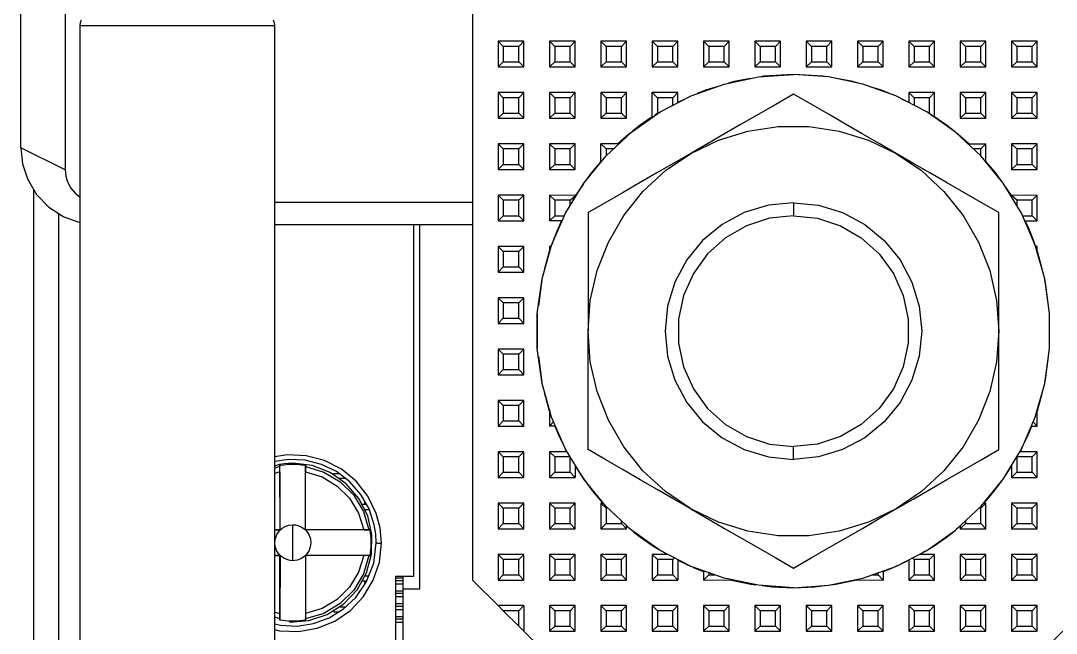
# Model space of a CAD drawing. Header units: millimetres. Extents: x 0 to 149, y 0 to 235.
# Drawn here: x 44.4 to 84.74, y 22.22 to 46.1 of the extents above; entities that cross this region are included whole.
import ezdxf

# ---------------------------------------------------------------- set-up
doc = ezdxf.new("R2010")
doc.units = ezdxf.units.MM

# ---------------------------------------------------------------- blocks, each defined once
blk = doc.blocks.new('CHINT_eff9f46a43ee547783ba41a7551f6a23_FACE_0')
at = {"color": 141, "linetype": 'Continuous', "true_color": 0x40d9ff}
for p, q in [((46.7, 45.9), (46.7, 21.573)), ((54.3, 21.573), (54.3, 45.9)), ((63.2, 45.1), (63, 45.3)), ((63, 45.3), (63, 44.3)), ((64, 45.3), (63, 45.3)), ((63.8, 45.1), (64, 45.3)), ((64, 44.3), (64, 45.3)), ((65.2, 45.1), (65, 45.3)), ((65, 45.3), (65, 44.3)), ((66, 45.3), (65, 45.3)), ((65.8, 45.1), (66, 45.3)), ((66, 44.3), (66, 45.3)), ((67.2, 45.1), (67, 45.3)), ((67, 45.3), (67, 44.3)), ((68, 45.3), (67, 45.3)), ((67.8, 45.1), (68, 45.3)), ((68, 44.3), (68, 45.3)), ((69.2, 45.1), (69, 45.3)), ((69, 45.3), (69, 44.3)), ((70, 45.3), (69, 45.3)), ((69.8, 45.1), (70, 45.3)), ((70, 44.3), (70, 45.3)), ((71.2, 45.1), (71, 45.3)), ((71, 45.3), (71, 44.3)), ((72, 45.3), (71, 45.3)), ((71.8, 45.1), (72, 45.3)), ((72, 44.3), (72, 45.3)), ((73.2, 45.1), (73, 45.3)), ((73, 45.3), (73, 44.3)), ((74, 45.3), (73, 45.3)), ((73.8, 45.1), (74, 45.3)), ((74, 44.3), (74, 45.3)), ((75.2, 45.1), (75, 45.3)), ((75, 45.3), (75, 44.3)), ((76, 45.3), (75, 45.3)), ((75.8, 45.1), (76, 45.3)), ((76, 44.3), (76, 45.3)), ((77.2, 45.1), (77, 45.3)), ((77, 45.3), (77, 44.3)), ((78, 45.3), (77, 45.3)), ((77.8, 45.1), (78, 45.3)), ((78, 44.3), (78, 45.3)), ((79.2, 45.1), (79, 45.3)), ((79, 45.3), (79, 44.3)), ((80, 45.3), (79, 45.3)), ((79.8, 45.1), (80, 45.3)), ((80, 44.3), (80, 45.3)), ((81.2, 45.1), (81, 45.3)), ((81, 45.3), (81, 44.3)), ((82, 45.3), (81, 45.3)), ((81.8, 45.1), (82, 45.3)), ((82, 44.3), (82, 45.3)), ((83.2, 45.1), (83, 45.3)), ((83, 45.3), (83, 44.3)), ((84, 45.3), (83, 45.3)), ((83.8, 45.1), (84, 45.3)), ((84, 44.3), (84, 45.3)), ((63.2, 45.1), (63.2, 44.5)), ((63.8, 45.1), (63.2, 45.1)), ((63.8, 44.5), (63.8, 45.1)), ((65.8, 45.1), (65.2, 45.1)), ((65.2, 45.1), (65.2, 44.5)), ((65.8, 44.5), (65.8, 45.1)), ((67.8, 45.1), (67.2, 45.1)), ((67.2, 45.1), (67.2, 44.5)), ((67.8, 44.5), (67.8, 45.1)), ((69.8, 45.1), (69.2, 45.1)), ((69.2, 45.1), (69.2, 44.5)), ((69.8, 44.5), (69.8, 45.1)), ((71.8, 45.1), (71.2, 45.1)), ((71.2, 45.1), (71.2, 44.5)), ((71.8, 44.5), (71.8, 45.1)), ((73.8, 45.1), (73.2, 45.1)), ((73.2, 45.1), (73.2, 44.5)), ((73.8, 44.5), (73.8, 45.1)), ((75.8, 45.1), (75.2, 45.1)), ((75.2, 45.1), (75.2, 44.5)), ((75.8, 44.5), (75.8, 45.1)), ((77.8, 45.1), (77.2, 45.1)), ((77.2, 45.1), (77.2, 44.5)), ((77.8, 44.5), (77.8, 45.1)), ((79.8, 45.1), (79.2, 45.1)), ((79.2, 45.1), (79.2, 44.5)), ((79.8, 44.5), (79.8, 45.1)), ((81.8, 45.1), (81.2, 45.1)), ((81.2, 45.1), (81.2, 44.5)), ((81.8, 44.5), (81.8, 45.1)), ((83.8, 45.1), (83.2, 45.1)), ((83.2, 45.1), (83.2, 44.5)), ((83.8, 44.5), (83.8, 45.1)), ((63.2, 44.5), (63, 44.3)), ((63.2, 44.5), (63.8, 44.5)), ((63.8, 44.5), (64, 44.3)), ((65.2, 44.5), (65, 44.3)), ((65.2, 44.5), (65.8, 44.5)), ((65.8, 44.5), (66, 44.3)), ((67.2, 44.5), (67, 44.3)), ((67.2, 44.5), (67.8, 44.5)), ((67.8, 44.5), (68, 44.3)), ((69.2, 44.5), (69, 44.3)), ((69.2, 44.5), (69.8, 44.5)), ((69.8, 44.5), (70, 44.3)), ((71.2, 44.5), (71, 44.3)), ((71.2, 44.5), (71.8, 44.5)), ((71.8, 44.5), (72, 44.3)), ((73.2, 44.5), (73, 44.3)), ((73.2, 44.5), (73.8, 44.5)), ((73.8, 44.5), (74, 44.3)), ((75.2, 44.5), (75, 44.3)), ((75.2, 44.5), (75.8, 44.5)), ((75.8, 44.5), (76, 44.3)), ((77.2, 44.5), (77, 44.3)), ((77.2, 44.5), (77.8, 44.5)), ((77.8, 44.5), (78, 44.3)), ((79.2, 44.5), (79, 44.3)), ((79.2, 44.5), (79.8, 44.5)), ((79.8, 44.5), (80, 44.3)), ((81.2, 44.5), (81, 44.3)), ((81.2, 44.5), (81.8, 44.5)), ((81.8, 44.5), (82, 44.3)), ((83.2, 44.5), (83, 44.3)), ((83.2, 44.5), (83.8, 44.5)), ((83.8, 44.5), (84, 44.3)), ((63, 44.3), (64, 44.3)), ((65, 44.3), (66, 44.3)), ((67, 44.3), (68, 44.3)), ((69, 44.3), (70, 44.3)), ((71, 44.3), (72, 44.3)), ((73, 44.3), (74, 44.3)), ((75, 44.3), (76, 44.3)), ((77, 44.3), (78, 44.3)), ((79, 44.3), (80, 44.3)), ((81, 44.3), (82, 44.3)), ((83, 44.3), (84, 44.3)), ((63.2, 43.1), (63, 43.3)), ((63, 43.3), (63, 42.3)), ((64, 43.3), (63, 43.3)), ((63.8, 43.1), (64, 43.3)), ((64, 42.3), (64, 43.3)), ((65.2, 43.1), (65, 43.3)), ((65, 43.3), (65, 42.3)), ((66, 43.3), (65, 43.3)), ((65.8, 43.1), (66, 43.3)), ((66, 42.3), (66, 43.3)), ((67.2, 43.1), (67, 43.3)), ((67, 43.3), (67, 42.3)), ((68, 43.3), (67, 43.3)), ((67.8, 43.1), (68, 43.3)), ((68, 42.3), (68, 43.3)), ((69.2, 43.1), (69, 43.3)), ((70, 43.3), (69, 43.3)), ((69.8, 43.1), (70, 43.3)), ((70, 42.93), (70, 43.3)), ((79.2, 43.1), (79, 43.3)), ((79, 43.3), (79, 42.93)), ((80, 43.3), (79, 43.3)), ((79.8, 43.1), (80, 43.3)), ((81.2, 43.1), (81, 43.3)), ((81, 43.3), (81, 42.3)), ((82, 43.3), (81, 43.3)), ((81.8, 43.1), (82, 43.3)), ((82, 42.3), (82, 43.3)), ((83.2, 43.1), (83, 43.3)), ((83, 43.3), (83, 42.3)), ((84, 43.3), (83, 43.3)), ((83.8, 43.1), (84, 43.3)), ((84, 42.3), (84, 43.3)), ((63.2, 43.1), (63.2, 42.5)), ((63.8, 43.1), (63.2, 43.1)), ((63.8, 42.5), (63.8, 43.1)), ((65.8, 43.1), (65.2, 43.1)), ((65.2, 43.1), (65.2, 42.5)), ((65.8, 42.5), (65.8, 43.1)), ((67.8, 43.1), (67.2, 43.1)), ((67.2, 43.1), (67.2, 42.5)), ((67.8, 42.5), (67.8, 43.1)), ((69.8, 43.1), (69.2, 43.1)), ((69.2, 43.1), (69.2, 42.5)), ((69.8, 42.801), (69.8, 43.1)), ((70, 42.93), (70.299, 43.06)), ((70, 42.905), (70, 42.93)), ((78.701, 43.06), (79, 42.93)), ((79, 42.93), (79, 42.905)), ((79.8, 43.1), (79.2, 43.1)), ((79.2, 43.1), (79.2, 42.801)), ((79.8, 42.5), (79.8, 43.1)), ((81.8, 43.1), (81.2, 43.1)), ((81.2, 43.1), (81.2, 42.5)), ((81.8, 42.5), (81.8, 43.1)), ((83.8, 43.1), (83.2, 43.1)), ((83.2, 43.1), (83.2, 42.5)), ((83.8, 42.5), (83.8, 43.1)), ((63.2, 42.5), (63, 42.3)), ((63.2, 42.5), (63.8, 42.5)), ((63.8, 42.5), (64, 42.3)), ((65.2, 42.5), (65, 42.3)), ((65.2, 42.5), (65.8, 42.5)), ((65.8, 42.5), (66, 42.3)), ((67.2, 42.5), (67, 42.3)), ((67.2, 42.5), (67.8, 42.5)), ((67.8, 42.5), (68, 42.3)), ((69.2, 42.5), (69.1, 42.4)), ((69.2, 42.5), (69.242, 42.5)), ((79.758, 42.5), (79.8, 42.5)), ((79.8, 42.5), (79.9, 42.4)), ((81.2, 42.5), (81, 42.3)), ((81.2, 42.5), (81.8, 42.5)), ((81.8, 42.5), (82, 42.3)), ((83.2, 42.5), (83, 42.3)), ((83.2, 42.5), (83.8, 42.5)), ((83.8, 42.5), (84, 42.3)), ((63, 42.3), (64, 42.3)), ((65, 42.3), (66, 42.3)), ((67, 42.3), (68, 42.3)), ((81, 42.3), (82, 42.3)), ((83, 42.3), (84, 42.3)), ((63.2, 41.1), (63, 41.3)), ((63, 41.3), (63, 40.3)), ((64, 41.3), (63, 41.3)), ((63.8, 41.1), (64, 41.3)), ((64, 40.3), (64, 41.3)), ((65.2, 41.1), (65, 41.3)), ((65, 41.3), (65, 40.3)), ((66, 41.3), (65, 41.3)), ((65.8, 41.1), (66, 41.3)), ((66, 40.3), (66, 41.3)), ((67.2, 41.1), (67, 41.3)), ((81.8, 41.1), (82, 41.3)), ((83.2, 41.1), (83, 41.3)), ((83, 41.3), (83, 40.3)), ((84, 41.3), (83, 41.3)), ((83.8, 41.1), (84, 41.3)), ((84, 40.3), (84, 41.3)), ((63.2, 41.1), (63.2, 40.5)), ((63.8, 41.1), (63.2, 41.1)), ((63.8, 40.5), (63.8, 41.1)), ((65.8, 41.1), (65.2, 41.1)), ((65.2, 41.1), (65.2, 40.5)), ((65.8, 40.5), (65.8, 41.1)), ((67.486, 41.1), (67.2, 41.1)), ((67.2, 41.1), (67.2, 40.833)), ((81.8, 41.1), (81.514, 41.1)), ((81.8, 40.833), (81.8, 41.1)), ((83.8, 41.1), (83.2, 41.1)), ((83.2, 41.1), (83.2, 40.5)), ((83.8, 40.5), (83.8, 41.1)), ((63.2, 40.5), (63, 40.3)), ((63.2, 40.5), (63.8, 40.5)), ((63.8, 40.5), (64, 40.3)), ((65.2, 40.5), (65, 40.3)), ((65.2, 40.5), (65.8, 40.5)), ((65.8, 40.5), (66, 40.3)), ((83.2, 40.5), (83, 40.3)), ((83.2, 40.5), (83.8, 40.5)), ((83.8, 40.5), (84, 40.3)), ((63, 40.3), (64, 40.3)), ((65, 40.3), (66, 40.3)), ((83, 40.3), (84, 40.3)), ((63.2, 39.1), (63, 39.3)), ((63, 39.3), (63, 38.3)), ((64, 39.3), (63, 39.3)), ((63.8, 39.1), (64, 39.3)), ((64, 38.3), (64, 39.3)), ((65.2, 39.1), (65, 39.3)), ((65, 39.3), (65, 38.3)), ((66.006, 39.29), (65, 39.3)), ((65.8, 39.1), (66.006, 39.29)), ((66.006, 39.233), (66.006, 39.29)), ((84, 39.3), (82.994, 39.29)), ((82.994, 39.29), (82.994, 39.233)), ((83.2, 39.1), (82.994, 39.29)), ((83.8, 39.1), (84, 39.3)), ((84, 38.3), (84, 39.3)), ((62, 39.016), (54.3, 39.016)), ((63.2, 39.1), (63.2, 38.5)), ((63.8, 39.1), (63.2, 39.1)), ((63.8, 38.5), (63.8, 39.1)), ((65.8, 39.1), (65.2, 39.1)), ((65.2, 39.1), (65.2, 38.5)), ((65.8, 38.895), (65.8, 39.1)), ((74.5, 39), (74.5, 38.5)), ((83.2, 39.1), (83.2, 38.895)), ((83.8, 39.1), (83.2, 39.1)), ((83.8, 38.5), (83.8, 39.1)), ((63.2, 38.5), (63, 38.3)), ((63.2, 38.5), (63.8, 38.5)), ((63.8, 38.5), (64, 38.3)), ((65.2, 38.5), (65, 38.3)), ((65.2, 38.5), (65.577, 38.5)), ((83.423, 38.5), (83.8, 38.5)), ((83.8, 38.5), (84, 38.3)), ((62, 38.15), (54.3, 38.15)), ((63, 38.3), (64, 38.3)), ((65.425, 38.15), (65.404, 38.15)), ((83.596, 38.15), (83.575, 38.15)), ((63.2, 37.1), (63, 37.3)), ((63, 37.3), (63, 36.3)), ((64, 37.3), (63, 37.3)), ((63.8, 37.1), (64, 37.3)), ((64, 36.3), (64, 37.3)), ((64.823, 36.441), (65, 37.122)), ((65.05, 37.25), (65, 37.3)), ((65, 37.3), (65, 37.122)), ((65.06, 37.3), (65, 37.3)), ((65, 37.122), (65, 37.073)), ((65.06, 37.3), (65.075, 37.339)), ((65.064, 37.3), (65.06, 37.3)), ((83.925, 37.339), (83.94, 37.3)), ((83.94, 37.3), (83.936, 37.3)), ((84, 37.3), (83.94, 37.3)), ((83.95, 37.25), (84, 37.3)), ((84, 37.122), (84, 37.3)), ((84, 37.073), (84, 37.122)), ((84, 37.122), (84.177, 36.441)), ((63.2, 37.1), (63.2, 36.5)), ((63.8, 37.1), (63.2, 37.1)), ((63.8, 36.5), (63.8, 37.1)), ((63.2, 36.5), (63, 36.3)), ((63.2, 36.5), (63.8, 36.5)), ((63.8, 36.5), (64, 36.3)), ((63, 36.3), (64, 36.3)), ((63.2, 35.1), (63, 35.3)), ((63, 35.3), (63, 34.3)), ((64, 35.3), (63, 35.3)), ((63.2, 35.1), (63.2, 34.5)), ((63.8, 35.1), (63.2, 35.1)), ((63.8, 35.1), (64, 35.3)), ((63.8, 34.5), (63.8, 35.1)), ((64, 34.3), (64, 35.3)), ((63.2, 34.5), (63, 34.3)), ((63, 34.3), (64, 34.3)), ((63.2, 34.5), (63.8, 34.5)), ((63.8, 34.5), (64, 34.3)), ((63.2, 33.1), (63, 33.3)), ((63, 33.3), (63, 32.3)), ((64, 33.3), (63, 33.3)), ((63.2, 33.1), (63.2, 32.5)), ((63.8, 33.1), (63.2, 33.1)), ((63.8, 33.1), (64, 33.3)), ((63.8, 32.5), (63.8, 33.1)), ((64, 32.3), (64, 33.3)), ((63.2, 32.5), (63, 32.3)), ((63, 32.3), (64, 32.3)), ((63.2, 32.5), (63.8, 32.5)), ((63.8, 32.5), (64, 32.3)), ((65, 30.878), (64.823, 31.559)), ((84.177, 31.559), (84, 30.878)), ((63.2, 31.1), (63, 31.3)), ((63, 31.3), (63, 30.3)), ((64, 31.3), (63, 31.3)), ((63.2, 31.1), (63.2, 30.5)), ((63.8, 31.1), (63.2, 31.1)), ((63.8, 31.1), (64, 31.3)), ((63.8, 30.5), (63.8, 31.1)), ((64, 30.3), (64, 31.3)), ((65, 30.927), (65, 30.878)), ((65, 30.878), (65, 30.3)), ((84, 30.878), (84, 30.927)), ((84, 30.3), (84, 30.878)), ((63.2, 30.5), (63, 30.3)), ((63, 30.3), (64, 30.3)), ((63.2, 30.5), (63.8, 30.5)), ((63.8, 30.5), (64, 30.3)), ((65.16, 30.46), (65, 30.3)), ((83.84, 30.46), (84, 30.3)), ((74.5, 29), (74.5, 29.5)), ((63.2, 29.1), (63, 29.3)), ((63, 29.3), (63, 28.3)), ((64, 29.3), (63, 29.3)), ((63.2, 29.1), (63.2, 28.5)), ((63.8, 29.1), (63.2, 29.1)), ((63.8, 29.1), (64, 29.3)), ((63.8, 28.5), (63.8, 29.1)), ((64, 28.3), (64, 29.3)), ((65.2, 29.1), (65, 29.3)), ((65, 29.3), (65, 28.3)), ((65.673, 29.3), (65, 29.3)), ((65.8, 29.1), (65.2, 29.1)), ((65.2, 29.1), (65.2, 28.5)), ((65.673, 29.3), (65.631, 29.383)), ((65.682, 29.3), (65.673, 29.3)), ((65.8, 29.1), (65.802, 29.102)), ((65.8, 28.5), (65.8, 29.1)), ((83.2, 29.1), (83.198, 29.102)), ((83.2, 29.1), (83.2, 28.5)), ((83.8, 29.1), (83.2, 29.1)), ((83.327, 29.3), (83.318, 29.3)), ((83.369, 29.383), (83.327, 29.3)), ((84, 29.3), (83.327, 29.3)), ((83.8, 29.1), (84, 29.3)), ((83.8, 28.5), (83.8, 29.1)), ((84, 28.3), (84, 29.3)), ((54.502, 26.253), (54.5, 28.772)), ((55, 28.853), (55, 28.813)), ((54.5, 28.516), (54.3, 28.454)), ((57.054, 28.253), (56.794, 28.253)), ((63.2, 28.5), (63, 28.3)), ((63, 28.3), (64, 28.3)), ((63.2, 28.5), (63.8, 28.5)), ((63.8, 28.5), (64, 28.3)), ((65.2, 28.5), (65, 28.3)), ((65, 28.3), (66, 28.3)), ((65.2, 28.5), (65.8, 28.5)), ((65.8, 28.5), (66, 28.3)), ((83.2, 28.5), (83, 28.3)), ((83, 28.3), (84, 28.3)), ((83.2, 28.5), (83.8, 28.5)), ((83.8, 28.5), (84, 28.3)), ((54.5, 27.262), (54.501, 27.263)), ((54.501, 27.104), (54.5, 27.103)), ((55.5, 27.103), (55.497, 27.104)), ((55.498, 27.267), (55.5, 27.266)), ((57.689, 27.253), (57.867, 27.253)), ((57.791, 27.053), (57.977, 27.053)), ((57.808, 27.253), (57.808, 27.357)), ((63.2, 27.1), (63, 27.3)), ((63, 27.3), (63, 26.3)), ((64, 27.3), (63, 27.3)), ((63.2, 27.1), (63.2, 26.5)), ((63.8, 27.1), (63.2, 27.1)), ((63.8, 27.1), (64, 27.3)), ((63.8, 26.5), (63.8, 27.1)), ((64, 26.3), (64, 27.3)), ((65.2, 27.1), (65, 27.3)), ((65, 27.3), (65, 26.3)), ((66, 27.3), (65, 27.3)), ((65.8, 27.1), (65.2, 27.1)), ((65.2, 27.1), (65.2, 26.5)), ((65.8, 27.1), (66, 27.3)), ((65.8, 26.5), (65.8, 27.1)), ((66, 26.3), (66, 27.3)), ((67.2, 27.1), (67, 27.3)), ((67, 27.3), (67, 26.3)), ((67.271, 27.1), (67.2, 27.1)), ((67.2, 27.1), (67.2, 26.5)), ((81.8, 27.1), (81.729, 27.1)), ((81.8, 27.1), (82, 27.3)), ((81.8, 26.5), (81.8, 27.1)), ((82, 26.3), (82, 27.3)), ((83.2, 27.1), (83, 27.3)), ((83, 27.3), (83, 26.3)), ((84, 27.3), (83, 27.3)), ((83.8, 27.1), (83.2, 27.1)), ((83.2, 27.1), (83.2, 26.5)), ((83.8, 27.1), (84, 27.3)), ((83.8, 26.5), (83.8, 27.1)), ((84, 26.3), (84, 27.3)), ((55.75, 26.252), (55.75, 26.253)), ((56.36, 26.252), (56.359, 26.253)), ((56.515, 26.253), (56.515, 26.252)), ((63.2, 26.5), (63, 26.3)), ((63, 26.3), (64, 26.3)), ((63.2, 26.5), (63.8, 26.5)), ((63.8, 26.5), (64, 26.3)), ((65.2, 26.5), (65, 26.3)), ((65, 26.3), (66, 26.3)), ((65.2, 26.5), (65.8, 26.5)), ((65.8, 26.5), (66, 26.3)), ((67.2, 26.5), (67, 26.3)), ((67, 26.3), (68, 26.3)), ((67.2, 26.5), (67.8, 26.5)), ((67.8, 26.5), (67.8, 26.606)), ((67.8, 26.5), (68, 26.3)), ((68, 26.401), (68, 26.42)), ((68.142, 26.287), (68, 26.401)), ((68, 26.3), (68, 26.401)), ((81, 26.401), (80.858, 26.287)), ((81.2, 26.5), (81, 26.3)), ((81, 26.42), (81, 26.401)), ((81, 26.401), (81, 26.3)), ((81, 26.3), (82, 26.3)), ((81.2, 26.606), (81.2, 26.5)), ((81.2, 26.5), (81.8, 26.5)), ((81.8, 26.5), (82, 26.3)), ((83.2, 26.5), (83, 26.3)), ((83, 26.3), (84, 26.3)), ((83.2, 26.5), (83.8, 26.5)), ((83.8, 26.5), (84, 26.3)), ((69.569, 25.3), (69.369, 25.422)), ((79.631, 25.422), (79.431, 25.3)), ((63.2, 25.1), (63, 25.3)), ((63, 25.3), (63, 24.3)), ((64, 25.3), (63, 25.3)), ((63.2, 25.1), (63.2, 24.5)), ((63.8, 25.1), (63.2, 25.1)), ((63.8, 25.1), (64, 25.3)), ((63.8, 24.5), (63.8, 25.1)), ((64, 24.3), (64, 25.3)), ((65.2, 25.1), (65, 25.3)), ((65, 25.3), (65, 24.3)), ((66, 25.3), (65, 25.3)), ((65.8, 25.1), (65.2, 25.1)), ((65.2, 25.1), (65.2, 24.5)), ((65.8, 25.1), (66, 25.3)), ((65.8, 24.5), (65.8, 25.1)), ((66, 24.3), (66, 25.3)), ((67.2, 25.1), (67, 25.3)), ((67, 25.3), (67, 24.3)), ((68, 25.3), (67, 25.3)), ((67.8, 25.1), (67.2, 25.1)), ((67.2, 25.1), (67.2, 24.5)), ((67.8, 25.1), (68, 25.3)), ((67.8, 24.5), (67.8, 25.1)), ((68, 24.3), (68, 25.3)), ((69.2, 25.1), (69, 25.3)), ((69, 25.3), (69, 24.3)), ((69.569, 25.3), (69, 25.3)), ((69.8, 25.1), (69.2, 25.1)), ((69.2, 25.1), (69.2, 24.5)), ((69.605, 25.3), (69.569, 25.3)), ((69.8, 25.1), (69.865, 25.165)), ((69.8, 24.5), (69.8, 25.1)), ((79.2, 25.1), (79.135, 25.165)), ((79.2, 25.1), (79.2, 24.5)), ((79.8, 25.1), (79.2, 25.1)), ((79.431, 25.3), (79.395, 25.3)), ((80, 25.3), (79.431, 25.3)), ((79.8, 25.1), (80, 25.3)), ((79.8, 24.5), (79.8, 25.1)), ((80, 24.3), (80, 25.3)), ((81.2, 25.1), (81, 25.3)), ((81, 25.3), (81, 24.3)), ((82, 25.3), (81, 25.3)), ((81.8, 25.1), (81.2, 25.1)), ((81.2, 25.1), (81.2, 24.5)), ((81.8, 25.1), (82, 25.3)), ((81.8, 24.5), (81.8, 25.1)), ((82, 24.3), (82, 25.3)), ((83.2, 25.1), (83, 25.3)), ((83, 25.3), (83, 24.3)), ((84, 25.3), (83, 25.3)), ((83.8, 25.1), (83.2, 25.1)), ((83.2, 25.1), (83.2, 24.5)), ((83.8, 25.1), (84, 25.3)), ((83.8, 24.5), (83.8, 25.1)), ((84, 24.3), (84, 25.3)), ((54.5, 24.403), (54.503, 24.402)), ((54.502, 24.239), (54.5, 24.24)), ((55.499, 24.403), (55.5, 24.403)), ((55.5, 24.244), (55.499, 24.244)), ((57.877, 24.253), (57.686, 24.253)), ((57.955, 24.453), (57.798, 24.453)), ((57.808, 24.135), (57.808, 24.253)), ((59, 24.384), (59.3, 24.384)), ((59.3, 24.269), (59, 24.269)), ((63.2, 24.5), (63, 24.3)), ((63, 24.3), (64, 24.3)), ((63.2, 24.5), (63.8, 24.5)), ((63.8, 24.5), (64, 24.3)), ((65.2, 24.5), (65, 24.3)), ((65, 24.3), (66, 24.3)), ((65.2, 24.5), (65.8, 24.5)), ((65.8, 24.5), (66, 24.3)), ((67.2, 24.5), (67, 24.3)), ((67, 24.3), (68, 24.3)), ((67.2, 24.5), (67.8, 24.5)), ((67.8, 24.5), (68, 24.3)), ((69.2, 24.5), (69, 24.3)), ((69, 24.3), (70, 24.3)), ((69.2, 24.5), (69.8, 24.5)), ((69.8, 24.5), (70, 24.3)), ((71.2, 24.5), (71, 24.3)), ((71, 24.3), (72.027, 24.311)), ((71.2, 24.585), (71.2, 24.5)), ((71.2, 24.5), (71.439, 24.5)), ((72.005, 24.329), (72.027, 24.311)), ((72.027, 24.311), (72.027, 24.324)), ((76.995, 24.329), (76.973, 24.311)), ((76.973, 24.324), (76.973, 24.311)), ((76.973, 24.311), (78, 24.3)), ((77.561, 24.5), (77.8, 24.5)), ((77.8, 24.5), (77.8, 24.585)), ((77.8, 24.5), (78, 24.3)), ((79.2, 24.5), (79, 24.3)), ((79, 24.3), (80, 24.3)), ((79.2, 24.5), (79.8, 24.5)), ((79.8, 24.5), (80, 24.3)), ((81.2, 24.5), (81, 24.3)), ((81, 24.3), (82, 24.3)), ((81.2, 24.5), (81.8, 24.5)), ((81.8, 24.5), (82, 24.3)), ((83.2, 24.5), (83, 24.3)), ((83, 24.3), (84, 24.3)), ((83.2, 24.5), (83.8, 24.5)), ((83.8, 24.5), (84, 24.3)), ((59, 24.153), (59.3, 24.153)), ((59, 23.884), (59.3, 23.884)), ((59.3, 23.769), (59, 23.769)), ((59, 23.653), (59.3, 23.653)), ((54.3, 23.052), (54.5, 22.99)), ((56.801, 23.253), (57.061, 23.253)), ((59, 23.384), (59.3, 23.384)), ((59.3, 23.269), (59, 23.269)), ((59, 23.153), (59.3, 23.153)), ((63.8, 23.1), (63.2, 23.1)), ((63.8, 22.5), (63.2, 23.1)), ((63.8, 23.1), (64, 23.3)), ((63.8, 22.5), (63.8, 23.1)), ((65.2, 23.1), (65, 23.3)), ((65, 23.3), (65, 22.3)), ((66, 23.3), (65, 23.3)), ((65.8, 23.1), (65.2, 23.1)), ((65.2, 23.1), (65.2, 22.5)), ((65.8, 23.1), (66, 23.3)), ((65.8, 22.5), (65.8, 23.1)), ((66, 22.3), (66, 23.3)), ((67.2, 23.1), (67, 23.3)), ((67, 23.3), (67, 22.3)), ((68, 23.3), (67, 23.3)), ((67.8, 23.1), (67.2, 23.1)), ((67.2, 23.1), (67.2, 22.5)), ((67.8, 23.1), (68, 23.3)), ((67.8, 22.5), (67.8, 23.1)), ((68, 22.3), (68, 23.3)), ((69.2, 23.1), (69, 23.3)), ((69, 23.3), (69, 22.3)), ((70, 23.3), (69, 23.3)), ((69.8, 23.1), (69.2, 23.1)), ((69.2, 23.1), (69.2, 22.5)), ((69.8, 23.1), (70, 23.3)), ((69.8, 22.5), (69.8, 23.1)), ((70, 22.3), (70, 23.3)), ((71.2, 23.1), (71, 23.3)), ((71, 23.3), (71, 22.3)), ((72, 23.3), (71, 23.3)), ((71.8, 23.1), (71.2, 23.1)), ((71.2, 23.1), (71.2, 22.5)), ((71.8, 23.1), (72, 23.3)), ((71.8, 22.5), (71.8, 23.1)), ((72, 22.3), (72, 23.3)), ((73.2, 23.1), (73, 23.3)), ((73, 23.3), (73, 22.3)), ((74, 23.3), (73, 23.3)), ((73.8, 23.1), (73.2, 23.1)), ((73.2, 23.1), (73.2, 22.5)), ((73.8, 23.1), (74, 23.3)), ((73.8, 22.5), (73.8, 23.1)), ((74, 22.3), (74, 23.3)), ((75.2, 23.1), (75, 23.3)), ((75, 23.3), (75, 22.3)), ((76, 23.3), (75, 23.3)), ((75.8, 23.1), (75.2, 23.1)), ((75.2, 23.1), (75.2, 22.5)), ((75.8, 23.1), (76, 23.3)), ((75.8, 22.5), (75.8, 23.1)), ((76, 22.3), (76, 23.3)), ((77.2, 23.1), (77, 23.3)), ((77, 23.3), (77, 22.3)), ((78, 23.3), (77, 23.3)), ((77.8, 23.1), (77.2, 23.1)), ((77.2, 23.1), (77.2, 22.5)), ((77.8, 23.1), (78, 23.3)), ((77.8, 22.5), (77.8, 23.1)), ((78, 22.3), (78, 23.3)), ((79.2, 23.1), (79, 23.3)), ((79, 23.3), (79, 22.3)), ((80, 23.3), (79, 23.3)), ((79.8, 23.1), (79.2, 23.1)), ((79.2, 23.1), (79.2, 22.5)), ((79.8, 23.1), (80, 23.3)), ((79.8, 22.5), (79.8, 23.1)), ((80, 22.3), (80, 23.3)), ((81.2, 23.1), (81, 23.3)), ((81, 23.3), (81, 22.3)), ((82, 23.3), (81, 23.3)), ((81.8, 23.1), (81.2, 23.1)), ((81.2, 23.1), (81.2, 22.5)), ((81.8, 23.1), (82, 23.3)), ((81.8, 22.5), (81.8, 23.1)), ((82, 22.3), (82, 23.3)), ((83.2, 23.1), (83, 23.3)), ((83, 23.3), (83, 22.3)), ((84, 23.3), (83, 23.3)), ((83.8, 23.1), (83.2, 23.1)), ((83.2, 23.1), (83.2, 22.5)), ((83.8, 23.1), (84, 23.3)), ((83.8, 22.5), (83.8, 23.1)), ((84, 22.3), (84, 23.3)), ((59, 22.884), (59.3, 22.884)), ((59.3, 22.769), (59, 22.769)), ((59, 22.653), (59.3, 22.653)), ((65.2, 22.5), (65, 22.3)), ((65, 22.3), (66, 22.3)), ((65.2, 22.5), (65.8, 22.5)), ((65.8, 22.5), (66, 22.3)), ((67.2, 22.5), (67, 22.3)), ((67, 22.3), (68, 22.3)), ((67.2, 22.5), (67.8, 22.5)), ((67.8, 22.5), (68, 22.3)), ((69.2, 22.5), (69, 22.3)), ((69, 22.3), (70, 22.3)), ((69.2, 22.5), (69.8, 22.5)), ((69.8, 22.5), (70, 22.3)), ((71.2, 22.5), (71, 22.3)), ((71, 22.3), (72, 22.3)), ((71.2, 22.5), (71.8, 22.5)), ((71.8, 22.5), (72, 22.3)), ((73.2, 22.5), (73, 22.3)), ((73, 22.3), (74, 22.3)), ((73.2, 22.5), (73.8, 22.5)), ((73.8, 22.5), (74, 22.3)), ((75.2, 22.5), (75, 22.3)), ((75, 22.3), (76, 22.3)), ((75.2, 22.5), (75.8, 22.5)), ((75.8, 22.5), (76, 22.3)), ((77.2, 22.5), (77, 22.3)), ((77, 22.3), (78, 22.3)), ((77.2, 22.5), (77.8, 22.5)), ((77.8, 22.5), (78, 22.3)), ((79.2, 22.5), (79, 22.3)), ((79, 22.3), (80, 22.3)), ((79.2, 22.5), (79.8, 22.5)), ((79.8, 22.5), (80, 22.3)), ((81.2, 22.5), (81, 22.3)), ((81, 22.3), (82, 22.3)), ((81.2, 22.5), (81.8, 22.5)), ((81.8, 22.5), (82, 22.3)), ((83.2, 22.5), (83, 22.3)), ((83, 22.3), (84, 22.3)), ((83.2, 22.5), (83.8, 22.5)), ((83.8, 22.5), (84, 22.3))]:
    blk.add_line(p, q, dxfattribs=at)
for points in [[(62, 52.65), (62, 24.3), (63, 23.3)], [(46.132, 47.65), (46.132, 40.284), (44.4, 41.15), (44.4, 47.65)], [(54.3, 45.9), (54.287, 46.011), (54.25, 46.117)], [(46.75, 46.117), (46.713, 46.011), (46.7, 45.9)], [(54.3, 45.9), (54.205, 45.9), (53.924, 45.9), (53.471, 45.9), (52.869, 45.9), (52.149, 45.9), (51.346, 45.9), (50.5, 45.9), (49.654, 45.9), (48.851, 45.9), (48.131, 45.9), (47.529, 45.9), (47.076, 45.9), (46.795, 45.9), (46.7, 45.9)], [(74.5, 24), (73.138, 24.093), (71.802, 24.371), (70.516, 24.828), (69.304, 25.456), (68.189, 26.243), (67.192, 27.174), (66.33, 28.233), (65.621, 29.399), (65.077, 30.651), (64.709, 31.965), (64.523, 33.318), (64.523, 34.682), (64.709, 36.035), (65.077, 37.349), (65.621, 38.601), (66.33, 39.767), (67.192, 40.826), (68.189, 41.757), (69.304, 42.544), (70.516, 43.172), (71.802, 43.629), (73.138, 43.907), (74.5, 44)], [(74.5, 44), (73.336, 43.932), (73.228, 43.913)], [(74.5, 24), (75.862, 24.093), (77.198, 24.371), (78.484, 24.828), (79.696, 25.456), (80.811, 26.243), (81.808, 27.174), (82.67, 28.233), (83.379, 29.399), (83.923, 30.651), (84.291, 31.965), (84.477, 33.318), (84.477, 34.682), (84.291, 36.035), (83.923, 37.349), (83.379, 38.601), (82.67, 39.767), (81.808, 40.826), (80.811, 41.757), (79.696, 42.544), (78.484, 43.172), (77.198, 43.629), (75.862, 43.907), (74.5, 44)], [(75.772, 43.913), (75.664, 43.932), (74.5, 44)], [(72.823, 43.841), (72.187, 43.729), (71.975, 43.665)], [(77.025, 43.665), (76.813, 43.729), (76.177, 43.841)], [(69, 42.329), (69, 42.352), (69, 43.3)], [(78.5, 40.928), (77.841, 41.309), (77.182, 41.689), (76.524, 42.069), (75.861, 42.452), (75.187, 42.841), (74.5, 43.238), (73.809, 42.839), (73.132, 42.448), (72.469, 42.065), (71.813, 41.686), (71.156, 41.307), (70.5, 40.928)], [(71.512, 43.526), (71.07, 43.393), (70.756, 43.257)], [(78.244, 43.257), (77.93, 43.393), (77.488, 43.526)], [(80, 42.329), (80, 42.352), (80, 43.3)], [(69, 42.352), (68.536, 42.027), (68.233, 41.788)], [(70.5, 40.928), (71.577, 41.447), (72.72, 41.799), (73.902, 41.978), (75.098, 41.978), (76.28, 41.799), (77.423, 41.447), (78.5, 40.928)], [(80.767, 41.788), (80.464, 42.027), (80, 42.352)], [(68.165, 41.734), (68.09, 41.676), (67.666, 41.3)], [(81.334, 41.3), (80.91, 41.676), (80.835, 41.734)], [(44.4, 41.15), (44.465, 40.527), (44.658, 39.933), (45.015, 39.33), (45.498, 38.83), (46.077, 38.458), (46.7, 38.235)], [(67, 40.59), (67, 40.614), (67, 41.3)], [(67.7, 41.3), (67.666, 41.3), (67, 41.3)], [(81.3, 41.3), (81.334, 41.3), (82, 41.3)], [(82, 40.59), (82, 40.614), (82, 41.3)], [(66.5, 34), (66.589, 35.192), (66.855, 36.358), (67.292, 37.471), (67.89, 38.507), (68.636, 39.441), (69.512, 40.255), (70.5, 40.928)], [(70.5, 40.928), (69.841, 40.548), (69.182, 40.167), (68.524, 39.788), (67.862, 39.405), (67.187, 39.015), (66.5, 38.619), (66.5, 37.821), (66.5, 37.039), (66.5, 36.274), (66.5, 35.516), (66.5, 34.758), (66.5, 34)], [(78.5, 40.928), (79.488, 40.255), (80.364, 39.441), (81.11, 38.507), (81.708, 37.471), (82.145, 36.358), (82.411, 35.192), (82.5, 34)], [(82.5, 34), (82.5, 34.761), (82.5, 35.522), (82.5, 36.281), (82.5, 37.047), (82.5, 37.826), (82.5, 38.619), (81.809, 39.018), (81.132, 39.409), (80.469, 39.791), (79.813, 40.17), (79.156, 40.549), (78.5, 40.928)], [(67, 40.614), (66.646, 40.19), (66.34, 39.778)], [(82.66, 39.778), (82.354, 40.19), (82, 40.614)], [(46.132, 40.284), (46.155, 40.043), (46.221, 39.818), (46.348, 39.577), (46.515, 39.375), (46.7, 39.229)], [(66.327, 39.761), (66.317, 39.747), (66.006, 39.29)], [(82.994, 39.29), (82.683, 39.747), (82.673, 39.761)], [(44.9, 39.524), (44.9, 21.65), (45.883, 21.464), (45.883, 38.583)], [(74.5, 39), (73.525, 38.904), (72.587, 38.619), (71.722, 38.157), (70.964, 37.536), (70.343, 36.778), (69.881, 35.913), (69.596, 34.975), (69.5, 34), (69.596, 33.025), (69.881, 32.087), (70.343, 31.222), (70.964, 30.464), (71.722, 29.843), (72.587, 29.381), (73.525, 29.096), (74.5, 29)], [(74.5, 39), (75.475, 38.904), (76.413, 38.619), (77.278, 38.157), (78.036, 37.536), (78.657, 36.778), (79.119, 35.913), (79.404, 34.975), (79.5, 34), (79.404, 33.025), (79.119, 32.087), (78.657, 31.222), (78.036, 30.464), (77.278, 29.843), (76.413, 29.381), (75.475, 29.096), (74.5, 29)], [(74.5, 38.5), (73.564, 38.402), (72.67, 38.111), (71.855, 37.641), (71.156, 37.011), (70.603, 36.25), (70.22, 35.391), (70.025, 34.47), (70.025, 33.53), (70.22, 32.609), (70.603, 31.75), (71.156, 30.989), (71.855, 30.359), (72.67, 29.889), (73.564, 29.598), (74.5, 29.5)], [(74.5, 38.5), (75.436, 38.402), (76.33, 38.111), (77.145, 37.641), (77.844, 37.011), (78.397, 36.25), (78.78, 35.391), (78.975, 34.47), (78.975, 33.53), (78.78, 32.609), (78.397, 31.75), (77.844, 30.989), (77.145, 30.359), (76.33, 29.889), (75.436, 29.598), (74.5, 29.5)], [(59.7, 38.15), (59.7, 24.432), (59, 24.432), (59, 20.26)], [(59.3, 23.95), (59.95, 23.95), (59.95, 38.15)], [(65.491, 38.3), (65.472, 38.3), (65, 38.3)], [(65.472, 38.3), (65.323, 37.972), (65.185, 37.638), (65.083, 37.362)], [(83.509, 38.3), (83.528, 38.3), (84, 38.3)], [(83.917, 37.362), (83.815, 37.638), (83.677, 37.972), (83.528, 38.3)], [(64.7, 35.966), (64.681, 35.894), (64.565, 34.985)], [(84.435, 34.985), (84.319, 35.894), (84.3, 35.966)], [(64.523, 34.659), (64.52, 34.635), (64.52, 33.365), (64.523, 33.341)], [(84.477, 33.341), (84.48, 33.365), (84.48, 34.635), (84.477, 34.659)], [(70.5, 27.072), (69.512, 27.745), (68.636, 28.559), (67.89, 29.493), (67.292, 30.529), (66.855, 31.642), (66.589, 32.808), (66.5, 34)], [(70.5, 27.072), (69.844, 27.451), (69.187, 27.83), (68.531, 28.209), (67.868, 28.591), (67.191, 28.982), (66.5, 29.381), (66.5, 30.174), (66.5, 30.953), (66.5, 31.719), (66.5, 32.478), (66.5, 33.239), (66.5, 34)], [(82.5, 34), (82.411, 32.808), (82.145, 31.642), (81.708, 30.529), (81.11, 29.493), (80.364, 28.559), (79.488, 27.745), (78.5, 27.072)], [(78.5, 27.072), (79.159, 27.452), (79.818, 27.833), (80.476, 28.212), (81.138, 28.595), (81.813, 28.985), (82.5, 29.381), (82.5, 30.179), (82.5, 30.961), (82.5, 31.726), (82.5, 32.484), (82.5, 33.242), (82.5, 34)], [(64.565, 33.015), (64.681, 32.106), (64.7, 32.034)], [(84.3, 32.034), (84.319, 32.106), (84.435, 33.015)], [(65.23, 30.3), (65.21, 30.3), (65, 30.3)], [(65.21, 30.3), (65.352, 29.961), (65.507, 29.628), (65.612, 29.421)], [(83.388, 29.421), (83.493, 29.628), (83.648, 29.961), (83.79, 30.3)], [(83.77, 30.3), (83.79, 30.3), (84, 30.3)], [(58.45, 25.735), (58.399, 26.331), (58.248, 26.898), (57.924, 27.566), (57.465, 28.15), (56.892, 28.62), (56.234, 28.957), (55.518, 29.146), (54.78, 29.178), (54.3, 29.095)], [(58.25, 25.753), (58.231, 26.104), (58.174, 26.45), (57.971, 27.071), (57.648, 27.638), (57.218, 28.129), (56.699, 28.523), (56.113, 28.807), (55.483, 28.967), (54.834, 28.999), (54.3, 28.917)], [(54.3, 28.754), (54.5, 28.813), (54.5, 28.772)], [(54.5, 28.772), (54.5, 28.719), (54.3, 28.659)], [(54.5, 28.813), (54.666, 28.835), (54.833, 28.849), (55, 28.853)], [(54.5, 28.772), (54.666, 28.795), (54.833, 28.809), (55, 28.813)], [(54.5, 28.516), (54.5, 28.555), (54.5, 28.593), (54.5, 28.634), (54.5, 28.668), (54.5, 28.695), (54.5, 28.712), (54.5, 28.719)], [(54.872, 22.656), (55.626, 22.717), (56.344, 22.959), (56.981, 23.368), (57.5, 23.92), (57.87, 24.58), (58.068, 25.311), (58.084, 26.068), (57.916, 26.806), (57.573, 27.482), (57.078, 28.054), (56.458, 28.489), (55.751, 28.761), (55, 28.853)], [(55, 28.813), (55.167, 28.809), (55.334, 28.795), (55.5, 28.772)], [(57.966, 26.253), (58.019, 26.253), (55.496, 26.251), (55.5, 28.772), (55.5, 28.719)], [(55.5, 28.719), (55.5, 28.714), (55.5, 28.702), (55.5, 28.678), (55.5, 28.646), (55.5, 28.607), (55.5, 28.563), (55.5, 28.516)], [(55.5, 28.719), (56.211, 28.506), (56.848, 28.126), (57.373, 27.601), (57.753, 26.964), (57.966, 26.253)], [(66, 28.776), (66, 28.732), (66, 28.3)], [(66, 28.732), (66.33, 28.234), (66.33, 28.233)], [(82.67, 28.233), (82.67, 28.234), (83, 28.732)], [(83, 28.776), (83, 28.732), (83, 28.3)], [(54.5, 28.516), (54.5, 26.253), (54.3, 26.253), (54.502, 26.253)], [(57.763, 26.253), (55.5, 26.253), (55.5, 28.516)], [(55.5, 28.516), (56.149, 28.315), (56.731, 27.964), (57.211, 27.484), (57.562, 26.902), (57.763, 26.253)], [(56.6, 28.389), (56.6, 28.453), (56.792, 28.453)], [(56.6, 28.453), (56.601, 28.418), (56.604, 28.387)], [(66.331, 28.233), (66.689, 27.756), (67.076, 27.3)], [(81.924, 27.3), (82.311, 27.756), (82.669, 28.233)], [(67.09, 27.3), (67.076, 27.3), (67, 27.3)], [(78.5, 27.072), (77.423, 26.553), (76.28, 26.201), (75.098, 26.022), (73.902, 26.022), (72.72, 26.201), (71.577, 26.553), (70.5, 27.072)], [(70.5, 27.072), (71.159, 26.691), (71.818, 26.311), (72.476, 25.931), (73.139, 25.548), (73.813, 25.159), (74.5, 24.762), (75.191, 25.161), (75.868, 25.552), (76.531, 25.935), (77.187, 26.314), (77.844, 26.693), (78.5, 27.072)], [(81.91, 27.3), (81.924, 27.3), (82, 27.3)], [(54.504, 25.255), (54.428, 25.35), (54.367, 25.454), (54.316, 25.604), (54.3, 25.762), (54.32, 25.919), (54.38, 26.078), (54.502, 26.253)], [(54.502, 26.253), (54.589, 26.319), (54.682, 26.377), (54.837, 26.434), (55, 26.453)], [(55, 26.453), (55.1, 26.446), (55.199, 26.424), (55.35, 26.359), (55.496, 26.251)], [(55, 25.053), (55, 25.753), (55, 26.453)], [(55.496, 26.251), (55.572, 26.156), (55.633, 26.052), (55.684, 25.902), (55.7, 25.745), (55.68, 25.588), (55.62, 25.428), (55.498, 25.253)], [(57.763, 26.253), (57.802, 26.253), (57.839, 26.253), (57.88, 26.253), (57.915, 26.253), (57.942, 26.253), (57.959, 26.253), (57.966, 26.253)], [(57.966, 25.253), (58.019, 25.253), (58.055, 25.586), (58.055, 25.921), (58.019, 26.253)], [(68.254, 26.197), (68.499, 26.001), (69.023, 25.633), (69.242, 25.5)], [(79.758, 25.5), (79.977, 25.633), (80.501, 26.001), (80.746, 26.197)], [(54.3, 22.595), (54.517, 22.539), (55.166, 22.507), (55.809, 22.605), (56.419, 22.83), (56.974, 23.171), (57.449, 23.617), (57.862, 24.213), (58.151, 24.959), (58.25, 25.753)], [(54.3, 22.373), (54.482, 22.325), (55.22, 22.292), (55.949, 22.418), (56.634, 22.697), (57.245, 23.116), (57.753, 23.656), (58.134, 24.294), (58.37, 24.993), (58.45, 25.735)], [(58.25, 25.753), (58.255, 25.749), (58.27, 25.745), (58.294, 25.742), (58.325, 25.739), (58.363, 25.737), (58.406, 25.736), (58.45, 25.735)], [(54.3, 25.255), (54.504, 25.255), (54.5, 22.734), (54.5, 22.787), (54.3, 22.854)], [(54.5, 22.99), (54.5, 25.253), (54.3, 25.253)], [(55, 25.053), (54.9, 25.06), (54.801, 25.082), (54.65, 25.147), (54.504, 25.255)], [(55.498, 25.253), (55.411, 25.187), (55.318, 25.13), (55.163, 25.073), (55, 25.053)], [(57.966, 25.253), (55.498, 25.253), (55.5, 22.734), (55.5, 22.787)], [(57.763, 25.253), (55.5, 25.253), (55.5, 22.99)], [(57.763, 25.253), (57.562, 24.604), (57.211, 24.023), (56.731, 23.542), (56.149, 23.191), (55.5, 22.99)], [(57.966, 25.253), (57.753, 24.542), (57.373, 23.905), (56.848, 23.38), (56.211, 23), (55.5, 22.787)], [(57.966, 25.253), (57.961, 25.253), (57.948, 25.253), (57.925, 25.253), (57.893, 25.253), (57.854, 25.253), (57.81, 25.253), (57.763, 25.253)], [(70, 25.095), (70, 25.07), (70, 24.3)], [(70, 25.07), (70.328, 24.912), (70.494, 24.839)], [(78.506, 24.839), (78.672, 24.912), (79, 25.07)], [(79, 25.095), (79, 25.07), (79, 24.3)], [(70.538, 24.82), (70.661, 24.766), (71, 24.633)], [(71, 24.656), (71, 24.633), (71, 24.3)], [(78, 24.633), (78.339, 24.766), (78.462, 24.82)], [(78, 24.656), (78, 24.633), (78, 24.3)], [(59.3, 19.947), (59.3, 23.95), (59.3, 24.432)], [(72.027, 24.311), (72.842, 24.138), (73.04, 24.114)], [(75.96, 24.114), (76.158, 24.138), (76.973, 24.311)], [(73.279, 24.084), (73.668, 24.035), (74.5, 24)], [(74.5, 24), (75.332, 24.035), (75.721, 24.084)], [(56.604, 23.127), (56.601, 23.091), (56.6, 23.053)], [(56.6, 23.124), (56.6, 23.053), (56.782, 23.053)], [(64, 23.3), (63, 23.3), (63.2, 23.1)], [(64, 23.3), (64, 22.3), (63.8, 22.5)], [(54.5, 22.787), (54.5, 22.793), (54.5, 22.805), (54.5, 22.828), (54.5, 22.86), (54.5, 22.9), (54.5, 22.944), (54.5, 22.99)], [(55.5, 22.734), (55.167, 22.698), (54.833, 22.698), (54.5, 22.734)], [(55.5, 22.99), (55.5, 22.951), (55.5, 22.914), (55.5, 22.873), (55.5, 22.838), (55.5, 22.812), (55.5, 22.794), (55.5, 22.787)], [(64, 22.3), (65, 21.3), (84, 21.3), (85, 22.3)]]:
    blk.add_lwpolyline(points, dxfattribs=at)
blk = doc.blocks.new('CHINT_eff9f46a43ee547783ba41a7551f6a23')
at = {"color": 141, "true_color": 0x40d9ff}
blk.add_blockref('CHINT_eff9f46a43ee547783ba41a7551f6a23_FACE_0', (0, 0), dxfattribs=at)

msp = doc.modelspace()

# ---------------------------------------------------------------- block references
at = {"color": 141, "true_color": 0x40d9ff}
msp.add_blockref('CHINT_eff9f46a43ee547783ba41a7551f6a23', (0, 0), dxfattribs=at)

doc.saveas('drawing.dxf')
